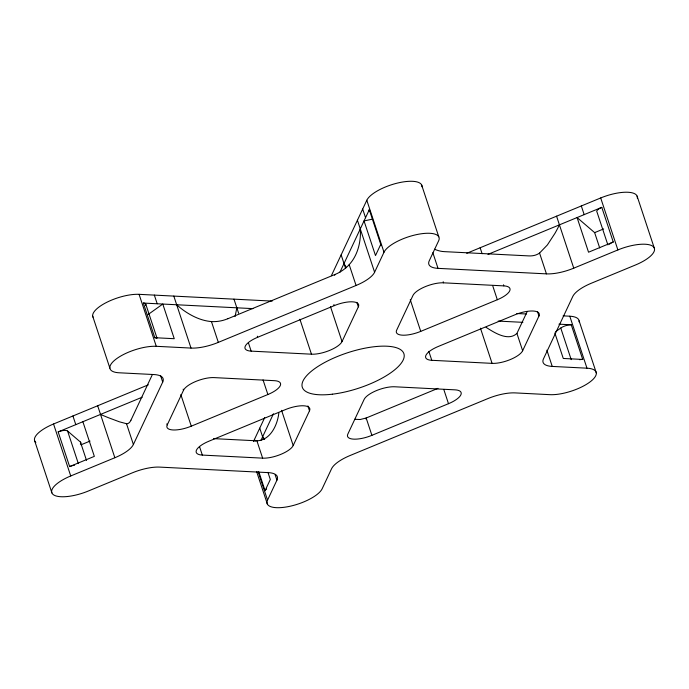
<?xml version="1.0" encoding="UTF-8"?>
<svg xmlns="http://www.w3.org/2000/svg" width="689" height="689" viewBox="0 0 689 689"><rect width="100%" height="100%" fill="white"/><g stroke="black" fill="none" stroke-linecap="round" stroke-linejoin="round"><path stroke-width="1.03" d="M235.078 316.561L236.844 307.811M278.838 412.935C277.581 424.691 270.553 440.28 256.902 440.822L213.564 438.626M130.919 420.247L152.303 374.721M563.111 315.863L569.786 316.208L586.976 368.184A29.188 10.128 -18.3 0 1 589.276 382.481A29.188 10.128 -18.3 0 1 549.9 394.668L515.165 392.902A29.188 10.128 -18.3 0 0 487.846 398.604L350.107 455.507A29.188 10.128 -18.3 0 0 331.573 468.744L322.176 488.734A29.188 10.128 -18.3 0 1 289.225 506.432A29.188 10.128 -18.3 0 1 267.547 500.145L276.935 480.147A29.188 10.128 -18.3 0 0 268.159 472.611L159.727 467.108A29.188 10.128 -18.3 0 0 132.417 472.809L88.287 491.033A29.188 10.128 -18.3 0 1 53.036 494.435A29.188 10.128 -18.3 0 1 70.734 475.961L114.856 457.737A29.188 10.128 -18.3 0 0 133.39 444.5L162.707 382.085L160.554 375.583M167.22 424.941L183.524 390.241A19.456 6.752 -18.3 0 1 214.09 377.606L274.386 380.672A19.456 6.752 -18.3 0 1 267.883 394.521L191.284 426.164A19.456 6.752 -18.3 0 1 167.22 424.941L166.859 423.856M253.449 441.58L264.714 417.586M331.357 275.712L366.806 200.258A29.188 10.128 -18.3 0 1 397.234 183.128A29.188 10.128 -18.3 0 1 422.004 186.762M334.639 275.324L335.052 274.455A37.706 34.622 -49.4 0 0 349.202 264.679M260.942 440.383L273.455 413.744M339.961 272.164L369.295 209.723A7.786 2.704 -18.3 0 0 370.363 211.54M258.849 471.905L265.058 490.68L270.312 479.484L267.952 472.353M369.295 209.723L380.75 244.371L375.496 255.567L364.033 220.919L372.439 219.162M199.465 446.429L202.333 455.084L262.63 458.151A19.456 6.752 -18.3 0 0 293.204 445.525L309.499 410.816L307.888 405.942M248.479 343.01L251.166 351.132L311.462 354.189A19.456 6.752 -18.3 0 0 342.037 341.563L358.34 306.855L356.842 302.342M162.707 382.085A29.188 10.128 -18.3 0 0 153.931 374.549L119.197 372.792A29.188 10.128 -18.3 0 1 116.897 358.487A29.188 10.128 -18.3 0 1 156.274 346.309L191.008 348.074A29.188 10.128 -18.3 0 0 218.327 342.373L356.067 285.47A29.188 10.128 -18.3 0 0 374.601 272.233L383.997 252.234A29.188 10.128 -18.3 0 1 416.948 234.536A29.188 10.128 -18.3 0 1 438.626 240.831L429.238 260.821A29.188 10.128 -18.3 0 0 438.015 268.357L546.437 273.869A29.188 10.128 -18.3 0 0 573.756 268.167L617.887 249.935A29.188 10.128 -18.3 0 1 653.138 246.533A29.188 10.128 -18.3 0 1 635.439 265.007L591.317 283.239A29.188 10.128 -18.3 0 0 572.774 296.477L543.466 358.883A29.188 10.128 -18.3 0 0 552.242 366.419L586.976 368.184M365.764 418.878L366.169 418.008L437.98 388.346M486.064 327.327C494.056 332.46 508.206 341.718 516.922 333.407L527.111 311.721M428.834 351.364L431.788 360.304L492.084 363.361A19.456 6.752 -18.3 0 0 522.65 350.735L538.953 316.027L537.523 311.695M559.434 224.847L558.383 226.965A57.867 22.048 -66.8 0 1 554.972 233.321L547.367 244.965L539.556 253.061A37.706 23.572 54.5 0 1 528.67 255.895L444.319 251.64A37.706 23.572 54.5 0 1 434.501 249.229M148.126 314.52L162.785 304.047L174.248 338.704L154.801 337.713L143.338 303.065L252.932 308.629M555.661 331.685L560.76 328.042A7.786 2.704 -18.3 0 1 571.259 324.795L582.722 359.451A7.786 2.704 -18.3 0 0 579.621 359.718M227.878 318.731L335.052 274.455M251.166 351.132A19.456 6.752 -18.3 0 1 257.677 337.274L334.268 305.632A19.456 6.752 -18.3 0 1 358.34 306.855M35.845 442.459A29.188 10.128 -18.3 0 1 53.544 423.985L148.29 384.841M466.729 253.294L600.696 197.958A29.188 10.128 -18.3 0 1 637.316 198.096M74.601 465.187A7.786 2.704 -18.3 0 0 69.632 466.574L58.169 431.917L142.218 397.2M487.967 254.37L601.79 207.346L613.253 242.003A7.786 2.704 -18.3 0 0 609.326 244.285M81.026 444.801L90.044 441.081M613.253 242.003L588.544 252.208L577.081 217.552L594.641 232.632L603.659 228.903M69.632 466.574L94.341 456.368L82.878 421.711M503.84 285.883L443.544 282.826A19.456 6.752 -18.3 0 0 412.969 295.452L396.666 330.152A19.456 6.752 -18.3 0 0 420.738 331.375L497.329 299.732A19.456 6.752 -18.3 0 0 503.84 285.883L503.478 284.798M371.905 435.336L448.496 403.694A19.456 6.752 -18.3 0 0 455.007 389.845L394.711 386.779A19.456 6.752 -18.3 0 0 364.137 399.413L347.833 434.113A19.456 6.752 -18.3 0 0 371.905 435.336L366.169 418.008L360.175 419.523L354.68 419.282M93.015 317.181A29.188 10.128 -18.3 0 1 107.105 302.144A29.188 10.128 -18.3 0 1 139.083 294.332L272.189 301.093M516.793 313.512L526.456 314.003M498.164 321.083L522.873 322.34M558.951 324.174L571.259 324.795M582.722 359.451L563.275 358.461L554.843 332.985M227.87 318.697A37.706 34.622 -49.4 0 1 211.437 321.582C201.515 320.755 192.231 316.363 184.144 310.748A57.867 42.804 26.2 0 1 178.417 306.295L176.685 304.753M130.91 420.212A37.706 11.05 78.2 0 1 126.518 423.709L119.335 421.789L108.535 417.749A57.867 6.347 25.8 0 1 102.54 415.278L100.534 414.416M58.169 431.917A7.786 2.704 -18.3 0 1 67.574 431.013L80.449 442.062L86.513 460.407M262.612 436.835L263.387 437.653A57.867 22.263 -4.5 0 1 264.671 439.384M344.009 263.542L346.395 267.668M637.101 196.107L654.292 248.092M600.696 197.958L617.887 249.935M607.862 244.888L597.079 212.272A7.786 2.704 -18.3 0 1 601.79 207.346M594.641 232.632L599.697 247.919M581.309 205.959L584.177 214.623M556.566 216.182L573.756 268.167M579.096 320.833L596.286 372.809M539.556 253.061L546.437 273.869M560.76 328.042L571.207 359.641M546.868 350.176L552.242 366.419M516.922 333.407L522.65 350.735M480.138 247.756L482.111 253.716M492.859 286.202L497.329 299.732M480.44 328.171L492.084 363.361M421.59 184.833L438.781 236.818M443.182 281.741L443.544 282.826M432.856 252.751L438.015 268.357M443.845 389.621L448.496 403.694M410.256 299.706L420.738 331.375M366.806 200.258L383.997 252.234M362.681 209.043L365.54 217.698M357.41 220.247L374.601 272.233M356.067 285.47L349.185 264.662C355.843 257.41 359.262 247.704 360.192 238.015A57.867 50.659 -45.5 0 0 360.399 231.116L360.278 228.912M341.15 254.878L345.499 268.055M333.915 304.555L334.268 305.632M330.487 306.639L342.037 341.563M299.913 319.265L311.462 354.189M257.316 336.198L257.677 337.274M281.56 410.325L293.204 445.525M263.043 379.906L267.883 394.521M233.976 299.147L238.635 313.228M259.744 428.17L263.508 439.539M275.144 474.738L276.935 480.147M256.902 440.822L262.63 458.151M254.482 439.384L255.111 441.304M211.445 321.565L218.327 342.373M258.142 471.715L267.547 500.145M256.601 471.543L267.384 504.159M173.817 296.089L191.008 348.074M154.336 295.107L157.204 303.763M183.162 389.156L183.524 390.241M180.837 394.582L191.284 426.164M145.818 304.297L156.963 337.989M139.083 294.332L156.274 346.309M92.696 316.182L109.887 368.159M126.509 423.683L133.39 444.5M97.666 405.752L114.856 457.737M72.922 415.975L75.79 424.639M67.574 431.013L78.357 463.628M53.544 423.985L70.734 475.961M34.691 440.9L51.882 492.885M202.333 455.084A19.456 6.752 -18.3 0 1 208.845 441.236L285.435 409.593A19.456 6.752 -18.3 0 1 309.499 410.816M538.953 316.027A19.456 6.752 -18.3 0 0 514.89 314.813L438.29 346.455A19.456 6.752 -18.3 0 0 431.788 360.304M569.786 316.208A29.188 10.128 -18.3 0 1 579.113 321.918M265.058 490.68A7.786 2.704 -18.3 0 1 266.557 489.044M80.449 442.062A7.786 2.704 -18.3 0 1 80.346 443.983M380.879 245.672A7.786 2.704 -18.3 0 1 380.75 244.371M154.801 337.713A7.786 2.704 -18.3 0 1 156.799 338.239M143.338 303.065A7.786 2.704 -18.3 0 1 145.379 305.554M332.348 394.194A53.509 18.569 -18.3 0 0 403.935 353.827A53.509 18.569 -18.3 0 0 322.977 363.43A53.509 18.569 -18.3 0 0 332.348 394.194"/></g></svg>
